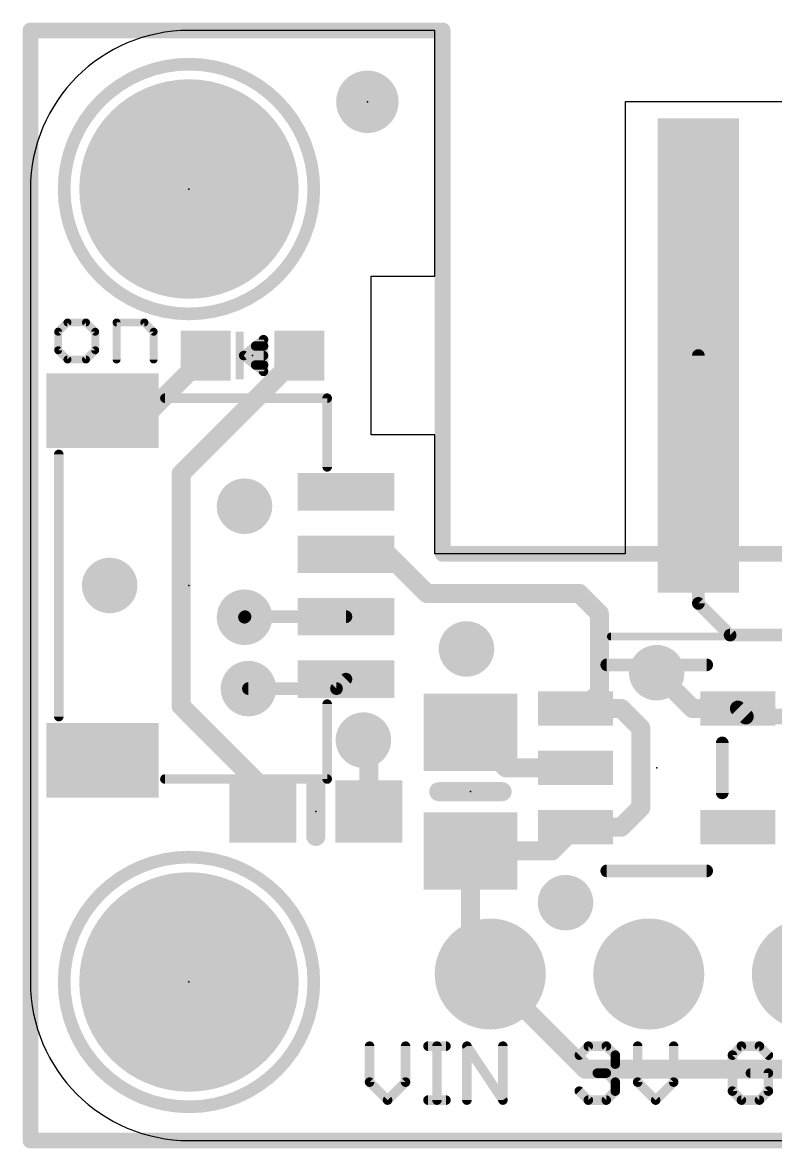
# Model space of a CAD drawing. Extents: x -12.8 to 12.8, y -12.7 to 5.3.
# Drawn here: x -12.83 to -0.76, y -12.7 to 5.33 of the extents above; entities that cross this region are included whole.
import ezdxf

# ---------------------------------------------------------------- set-up
doc = ezdxf.new("R2010")
doc.units = 0
for name, color, linetype in [('1', 12, 'CONTINUOUS'), ('17', 110, 'CONTINUOUS'), ('18', 110, 'CONTINUOUS'), ('20', 53, 'CONTINUOUS'), ('21', 40, 'CONTINUOUS'), ('23', 40, 'CONTINUOUS')]:
    doc.layers.add(name, color=color, linetype=linetype)

# ---------------------------------------------------------------- blocks, each defined once
blk = doc.blocks.new('RECT')
blk.add_solid([(-0.5, -0.5), (0.5, -0.5), (-0.5, 0.5), (0.5, 0.5)])
blk = doc.blocks.new('PIE')
at = {"const_width": 0.5}
blk.add_lwpolyline([(0, -0.25, 1), (0, 0.25, 1), (0, -0.25)], format="xyb", dxfattribs=at)
blk = doc.blocks.new('ROUNDP')
at = {"const_width": 0.5}
blk.add_lwpolyline([(0, -0.25, 1), (0, 0.25, 1), (0, -0.25)], format="xyb", dxfattribs=at)
blk = doc.blocks.new('ROUNDV')
at = {"const_width": 0.5}
blk.add_lwpolyline([(0, -0.25, 1), (0, 0.25, 1), (0, -0.25)], format="xyb", dxfattribs=at)

msp = doc.modelspace()

# ---------------------------------------------------------------- linework, layer by layer
at = {"layer": '1'}
for points, const_width in [([(-12.7, 5.207), (-6.096, 5.207)], 0.254), ([(-12.7, -12.573), (-12.7, 5.207)], 0.254), ([(-6.096, 5.207), (-6.096, -3.175)], 0.254), ([(-9.894, 0), (-10.777, -0.883)], 0.3048), ([(-8.394, 0), (-10.287, -1.893)], 0.3048), ([(-2, 0), (-2, -3.969)], 0.2032), ([(-10.777, -0.883), (-11.546, -0.883)], 0.3048), ([(-10.287, -1.893), (-10.287, -5.6121)], 0.3048), ([(-7.646, -3.183), (-6.977, -3.183)], 0.3048), ([(-6.977, -3.183), (-6.35, -3.81)], 0.3048), ([(-6.096, -3.175), (6.096, -3.175)], 0.254), ([(-6.35, -3.81), (-3.9081, -3.81)], 0.3048), ([(-3.9081, -3.81), (-3.5861, -4.132)], 0.3048), ([(-2, -3.969), (-1.4917, -4.4773)], 0.2032), ([(-9.263, -4.183), (-9.271, -4.191)], 0.2032), ([(-7.646, -4.183), (-9.263, -4.183)], 0.2032), ([(-3.5861, -4.132), (-3.5861, -5.4)], 0.3048), ([(-0.3175, -4.4773), (-1.4917, -4.4773)], 0.2032), ([(-2.667, -5.08), (-2.093, -5.654)], 0.3048), ([(-7.646, -5.183), (-7.797, -5.334)], 0.2032), ([(-7.797, -5.334), (-9.2075, -5.334)], 0.2032), ([(-3.5861, -5.4), (-3.8401, -5.654)], 0.3048), ([(-8.978, -6.9211), (-10.287, -5.6121)], 0.3048), ([(-3.9671, -5.654), (-3.236, -5.654)], 0.3048), ([(-3.8401, -5.654), (-3.9671, -5.654)], 0.3048), ([(-3.236, -5.654), (-2.921, -5.969)], 0.3048), ([(-2.093, -5.654), (-1.3669, -5.654)], 0.3048), ([(-1.3669, -5.654), (-1.2399, -5.781)], 0.254), ([(-1.2399, -5.781), (0.254, -5.781)], 0.254), ([(-5.0825, -6.604), (-5.6515, -6.035)], 0.3048), ([(-2.921, -5.969), (-2.921, -7.239)], 0.3048), ([(-7.278, -6.2475), (-7.366, -6.1595)], 0.3048), ([(-7.278, -7.3025), (-7.278, -6.2475)], 0.3048), ([(-3.9671, -6.604), (-5.0825, -6.604)], 0.3048), ([(-8.978, -6.9211), (-8.978, -7.3025)], 0.3048), ([(-2.921, -7.239), (-3.236, -7.554)], 0.3048), ([(-4.3481, -7.935), (-3.9671, -7.554)], 0.3048), ([(-3.236, -7.554), (-3.9671, -7.554)], 0.3048), ([(-4.3481, -7.935), (-5.6515, -7.935)], 0.3048), ([(-5.6515, -9.5885), (-5.6515, -7.935)], 0.3048), ([(-5.334, -9.906), (-5.6515, -9.5885)], 0.3048), ([(-3.81, -11.43), (-5.334, -9.906)], 0.3048), ([(3.1634, -11.43), (-3.81, -11.43)], 0.3048), ([(12.7, -12.573), (-12.7, -12.573)], 0.254)]:
    msp.add_lwpolyline(points, dxfattribs=dict(at, const_width=const_width))
for points, const_width in [([(-12.7, 5.2705, 1), (-12.7, 5.1435)], 0.127), ([(-12.6365, 5.207, 1), (-12.7635, 5.207)], 0.127), ([(-6.0325, 5.207, 1), (-6.1595, 5.207)], 0.127), ([(-6.096, 5.1435, 1), (-6.096, 5.2705)], 0.127), ([(-9.8401, -0.0539, 1), (-9.9479, 0.0539)], 0.1524), ([(-8.3401, -0.0539, 1), (-8.4479, 0.0539)], 0.1524), ([(-1.9492, 0, 1), (-2.0508, 0)], 0.1016), ([(-11.546, -0.8068, 1), (-11.546, -0.9592)], 0.1524), ([(-10.8309, -0.8291, 1), (-10.7231, -0.9369)], 0.1524), ([(-10.777, -0.9592, 1), (-10.777, -0.8068)], 0.1524), ([(-10.2108, -1.893, 1), (-10.3632, -1.893)], 0.1524), ([(-10.3409, -1.8391, 1), (-10.2331, -1.9469)], 0.1524), ([(-7.646, -3.1068, 1), (-7.646, -3.2592)], 0.1524), ([(-6.9231, -3.1291, 1), (-7.0309, -3.2369)], 0.1524), ([(-6.977, -3.2592, 1), (-6.977, -3.1068)], 0.1524), ([(-6.096, -3.1115, 1), (-6.096, -3.2385)], 0.127), ([(-6.1595, -3.175, 1), (-6.0325, -3.175)], 0.127), ([(-6.35, -3.7338, 1), (-6.35, -3.8862)], 0.1524), ([(-6.4039, -3.8639, 1), (-6.2961, -3.7561)], 0.1524), ([(-3.8542, -3.7561, 1), (-3.962, -3.8639)], 0.1524), ([(-3.9081, -3.8862, 1), (-3.9081, -3.7338)], 0.1524), ([(-1.9641, -3.9331, 1), (-2.0359, -4.0049)], 0.1016), ([(-2.0508, -3.969, 1), (-1.9492, -3.969)], 0.1016), ([(-9.3069, -4.1551, 1), (-9.2351, -4.2269)], 0.1016), ([(-9.263, -4.1322, 1), (-9.263, -4.2338)], 0.1016), ([(-9.2271, -4.2189, 1), (-9.2989, -4.1471)], 0.1016), ([(-7.646, -4.2338, 1), (-7.646, -4.1322)], 0.1016), ([(-3.5099, -4.132, 1), (-3.6623, -4.132)], 0.1524), ([(-3.64, -4.1859, 1), (-3.5322, -4.0781)], 0.1524), ([(-1.4917, -4.4265, 1), (-1.4917, -4.5281)], 0.1016), ([(-1.5276, -4.5132, 1), (-1.4558, -4.4414)], 0.1016), ([(-2.6131, -5.0261, 1), (-2.7209, -5.1339)], 0.1524), ([(-7.6101, -5.2189, 1), (-7.6819, -5.1471)], 0.1016), ([(-9.2075, -5.2832, 1), (-9.2075, -5.3848)], 0.1016), ([(-7.8329, -5.2981, 1), (-7.7611, -5.3699)], 0.1016), ([(-7.797, -5.3848, 1), (-7.797, -5.2832)], 0.1016), ([(-3.6623, -5.4, 1), (-3.5099, -5.4)], 0.1524), ([(-3.5322, -5.4539, 1), (-3.64, -5.3461)], 0.1524), ([(-10.2331, -5.5582, 1), (-10.3409, -5.666)], 0.1524), ([(-10.3632, -5.6121, 1), (-10.2108, -5.6121)], 0.1524), ([(-3.9671, -5.5778, 1), (-3.9671, -5.7302)], 0.1524), ([(-3.9671, -5.5778, 1), (-3.9671, -5.7302)], 0.1524), ([(-3.894, -5.6001, 1), (-3.7862, -5.7079)], 0.1524), ([(-3.8401, -5.7302, 1), (-3.8401, -5.5778)], 0.1524), ([(-3.1821, -5.6001, 1), (-3.2899, -5.7079)], 0.1524), ([(-3.236, -5.7302, 1), (-3.236, -5.5778)], 0.1524), ([(-2.093, -5.5778, 1), (-2.093, -5.7302)], 0.1524), ([(-2.1469, -5.7079, 1), (-2.0391, -5.6001)], 0.1524), ([(-1.322, -5.6091, 1), (-1.4118, -5.6989)], 0.127), ([(-1.3669, -5.7302, 1), (-1.3669, -5.5778)], 0.1524), ([(-1.2399, -5.7175, 1), (-1.2399, -5.8445)], 0.127), ([(-1.2848, -5.8259, 1), (-1.195, -5.7361)], 0.127), ([(-5.5976, -5.9811, 1), (-5.7054, -6.0889)], 0.1524), ([(-2.8448, -5.969, 1), (-2.9972, -5.969)], 0.1524), ([(-2.9749, -6.0229, 1), (-2.8671, -5.9151)], 0.1524), ([(-7.3121, -6.1056, 1), (-7.4199, -6.2134)], 0.1524), ([(-7.2018, -6.2475, 1), (-7.3542, -6.2475)], 0.1524), ([(-7.3319, -6.3014, 1), (-7.2241, -6.1936)], 0.1524), ([(-5.0825, -6.5278, 1), (-5.0825, -6.6802)], 0.1524), ([(-5.1364, -6.6579, 1), (-5.0286, -6.5501)], 0.1524), ([(-3.9671, -6.6802, 1), (-3.9671, -6.5278)], 0.1524), ([(-8.9018, -6.9211, 1), (-9.0542, -6.9211)], 0.1524), ([(-9.0319, -6.975, 1), (-8.9241, -6.8672)], 0.1524), ([(-2.9972, -7.239, 1), (-2.8448, -7.239)], 0.1524), ([(-2.8671, -7.2929, 1), (-2.9749, -7.1851)], 0.1524), ([(-9.0542, -7.3025, 1), (-8.9018, -7.3025)], 0.1524), ([(-7.3542, -7.3025, 1), (-7.2018, -7.3025)], 0.1524), ([(-3.9671, -7.4778, 1), (-3.9671, -7.6302)], 0.1524), ([(-3.9132, -7.6079, 1), (-4.021, -7.5001)], 0.1524), ([(-3.2899, -7.5001, 1), (-3.1821, -7.6079)], 0.1524), ([(-3.236, -7.6302, 1), (-3.236, -7.4778)], 0.1524), ([(-5.6515, -7.8588, 1), (-5.6515, -8.0112)], 0.1524), ([(-5.5753, -7.935, 1), (-5.7277, -7.935)], 0.1524), ([(-4.402, -7.8811, 1), (-4.2942, -7.9889)], 0.1524), ([(-4.3481, -8.0112, 1), (-4.3481, -7.8588)], 0.1524), ([(-5.5976, -9.5346, 1), (-5.7054, -9.6424)], 0.1524), ([(-5.7277, -9.5885, 1), (-5.5753, -9.5885)], 0.1524), ([(-5.2801, -9.8521, 1), (-5.3879, -9.9599)], 0.1524), ([(-5.3879, -9.9599, 1), (-5.2801, -9.8521)], 0.1524), ([(-3.81, -11.3538, 1), (-3.81, -11.5062)], 0.1524), ([(-3.8639, -11.4839, 1), (-3.7561, -11.3761)], 0.1524), ([(-12.7, -12.5095, 1), (-12.7, -12.6365)], 0.127), ([(-12.7635, -12.573, 1), (-12.6365, -12.573)], 0.127)]:
    msp.add_lwpolyline(points, format="xyb", dxfattribs=dict(at, const_width=const_width))
at = {"layer": '20'}
for p, q in [((-6.223, 5.207), (-10.16, 5.207)), ((-6.223, 1.27), (-6.223, 5.207)), ((3.175, 4.064), (-3.175, 4.064)), ((-3.175, 4.064), (-3.175, -3.175)), ((-12.7, 2.667), (-12.7, -10.033)), ((-7.239, -1.27), (-7.239, 1.27)), ((-7.239, 1.27), (-6.223, 1.27)), ((-6.223, -1.27), (-7.239, -1.27)), ((-6.223, -3.175), (-6.223, -1.27)), ((-3.175, -3.175), (-6.223, -3.175)), ((-10.16, -12.573), (10.16, -12.573))]:
    msp.add_line(p, q, dxfattribs=at)
for centre, start, end in [((-10.16, 2.667), 90, 180), ((-10.16, -10.033), 180, 270)]:
    msp.add_arc(centre, 2.54, start, end, dxfattribs=at)
at = {"layer": '21'}
for points, const_width in [([(-10.16, 0.667, 1), (-10.16, 4.667, 1), (-10.16, 0.667)], 0.2032), ([(-12.1072, 0.5614, 1), (-12.1072, 0.4979)], 0.0635), ([(-12.0848, 0.5072, 1), (-12.1297, 0.5521)], 0.0635), ([(-11.7882, 0.5521, 1), (-11.8331, 0.5072)], 0.0635), ([(-11.8106, 0.4979, 1), (-11.8106, 0.5614)], 0.0635), ([(-11.32, 0.5614, 1), (-11.32, 0.4979)], 0.0635), ([(-11.2882, 0.5297, 1), (-11.3517, 0.5297)], 0.0635), ([(-10.8527, 0.5521, 1), (-10.8976, 0.5072)], 0.0635), ([(-10.8751, 0.4979, 1), (-10.8751, 0.5614)], 0.0635), ([(-12.2238, 0.3814, 1), (-12.2873, 0.3814)], 0.0635), ([(-12.278, 0.4038, 1), (-12.233, 0.3589)], 0.0635), ([(-11.6306, 0.3814, 1), (-11.6941, 0.3814)], 0.0635), ([(-11.6848, 0.3589, 1), (-11.6399, 0.4038)], 0.0635), ([(-10.6951, 0.3814, 1), (-10.7586, 0.3814)], 0.0635), ([(-10.7493, 0.3589, 1), (-10.7044, 0.4038)], 0.0635), ([(-9.0932, 0.1905, 1), (-9.0932, 0.1143)], 0.0762), ([(-8.9281, 0.254, 1), (-9.0043, 0.254)], 0.0762), ([(-8.9424, 0.2242, 1), (-8.99, 0.2838)], 0.0762), ([(-8.9662, 0.1143, 1), (-8.9662, 0.1905)], 0.0762), ([(-12.233, 0.1072, 1), (-12.278, 0.0623)], 0.0635), ([(-12.2873, 0.0848, 1), (-12.2238, 0.0848)], 0.0635), ([(-11.6941, 0.0848, 1), (-11.6306, 0.0848)], 0.0635), ([(-11.6399, 0.0623, 1), (-11.6848, 0.1072)], 0.0635), ([(-9.2599, 0.0298, 1), (-9.3075, -0.0298)], 0.0762), ([(-9.2837, 0.0381, 1), (-9.2837, -0.0381)], 0.0762), ([(-9.3075, 0.0298, 1), (-9.2599, -0.0298)], 0.0762), ([(-8.9662, -0.0381, 1), (-8.9662, 0.0381)], 0.0762), ([(-12.1072, -0.0318, 1), (-12.1072, -0.0953)], 0.0635), ([(-12.1297, -0.086, 1), (-12.0848, -0.041)], 0.0635), ([(-11.8331, -0.041, 1), (-11.7882, -0.086)], 0.0635), ([(-11.8106, -0.0953, 1), (-11.8106, -0.0318)], 0.0635), ([(-11.3517, -0.0635, 1), (-11.2882, -0.0635)], 0.0635), ([(-10.7586, -0.0635, 1), (-10.6951, -0.0635)], 0.0635), ([(-9.0932, -0.1143, 1), (-9.0932, -0.1905)], 0.0762), ([(-8.9662, -0.1905, 1), (-8.9662, -0.1143)], 0.0762), ([(-9.0043, -0.254, 1), (-8.9281, -0.254)], 0.0762), ([(-8.99, -0.2838, 1), (-8.9424, -0.2242)], 0.0762), ([(-10.546, -0.6449, 1), (-10.546, -0.7211)], 0.0762), ([(-7.9079, -0.683, 1), (-7.9841, -0.683)], 0.0762), ([(-7.946, -0.7211, 1), (-7.946, -0.6449)], 0.0762), ([(-12.2079, -1.583, 1), (-12.2841, -1.583)], 0.0762), ([(-7.9841, -1.783, 1), (-7.9079, -1.783)], 0.0762), ([(-3.4, -4.4683, 1), (-3.4, -4.5317)], 0.0635), ([(-3.467, -4.9032, 1), (-3.467, -5.0048)], 0.1016), ([(-1.867, -5.0048, 1), (-1.867, -4.9032)], 0.1016), ([(-7.9079, -5.583, 1), (-7.9841, -5.583)], 0.0762), ([(-12.2841, -5.783, 1), (-12.2079, -5.783)], 0.0762), ([(-1.5662, -6.204, 1), (-1.6678, -6.204)], 0.1016), ([(-10.546, -6.7449, 1), (-10.546, -6.8211)], 0.0762), ([(-8.0518, -6.9025, 1), (-8.2042, -6.9025)], 0.1524), ([(-7.9841, -6.783, 1), (-7.9079, -6.783)], 0.0762), ([(-7.946, -6.8211, 1), (-7.946, -6.7449)], 0.0762), ([(-6.1595, -6.9088, 1), (-6.1595, -7.0612)], 0.1524), ([(-5.1435, -7.0612, 1), (-5.1435, -6.9088)], 0.1524), ([(-1.6678, -7.004, 1), (-1.5662, -7.004)], 0.1016), ([(-8.2042, -7.7025, 1), (-8.0518, -7.7025)], 0.1524), ([(-10.16, -12.033, 1), (-10.16, -8.033, 1), (-10.16, -12.033)], 0.2032), ([(-3.467, -8.2032, 1), (-3.467, -8.3048)], 0.1016), ([(-1.867, -8.3048, 1), (-1.867, -8.2032)], 0.1016), ([(-7.2291, -11.061, 1), (-7.3053, -11.061)], 0.0762), ([(-6.6528, -11.061, 1), (-6.729, -11.061)], 0.0762), ([(-6.3316, -11.0229, 1), (-6.3316, -11.0991)], 0.0762), ([(-6.1495, -11.061, 1), (-6.2257, -11.061)], 0.0762), ([(-6.0435, -11.0991, 1), (-6.0435, -11.0229)], 0.0762), ([(-5.6763, -11.0398, 1), (-5.7397, -11.0821)], 0.0762), ([(-5.6699, -11.061, 1), (-5.7461, -11.061)], 0.0762), ([(-5.0936, -11.061, 1), (-5.1698, -11.061)], 0.0762), ([(-3.7633, -11.0229, 1), (-3.7633, -11.0991)], 0.0762), ([(-3.7363, -11.0879, 1), (-3.7902, -11.034)], 0.0762), ([(-3.4482, -11.034, 1), (-3.5021, -11.0879)], 0.0762), ([(-3.4752, -11.0991, 1), (-3.4752, -11.0229)], 0.0762), ([(-2.9337, -11.061, 1), (-3.0099, -11.061)], 0.0762), ([(-2.3575, -11.061, 1), (-2.4337, -11.061)], 0.0762), ([(-1.31, -11.0229, 1), (-1.31, -11.0991)], 0.0762), ([(-1.2831, -11.0879, 1), (-1.337, -11.034)], 0.0762), ([(-0.995, -11.034, 1), (-1.0489, -11.0879)], 0.0762), ([(-1.0219, -11.0991, 1), (-1.0219, -11.0229)], 0.0762), ([(-3.9343, -11.1781, 1), (-3.8804, -11.232)], 0.0762), ([(-3.293, -11.205, 1), (-3.3692, -11.205)], 0.0762), ([(-3.358, -11.232, 1), (-3.3042, -11.1781)], 0.0762), ([(-1.416, -11.205, 1), (-1.4922, -11.205)], 0.0762), ([(-1.481, -11.1781, 1), (-1.4271, -11.232)], 0.0762), ([(-0.9048, -11.232, 1), (-0.8509, -11.1781)], 0.0762), ([(-3.3692, -11.3491, 1), (-3.293, -11.3491)], 0.0762), ([(-3.3042, -11.376, 1), (-3.358, -11.3221)], 0.0762), ([(-3.6192, -11.455, 1), (-3.6192, -11.5312)], 0.0762), ([(-3.4482, -11.4662, 1), (-3.5021, -11.5201)], 0.0762), ([(-3.5021, -11.4662, 1), (-3.4482, -11.5201)], 0.0762), ([(-3.4752, -11.5312, 1), (-3.4752, -11.455)], 0.0762), ([(-1.166, -11.455, 1), (-1.166, -11.5312)], 0.0762), ([(-0.8398, -11.4931, 1), (-0.916, -11.4931)], 0.0762), ([(-0.8779, -11.5312, 1), (-0.8779, -11.455)], 0.0762), ([(-7.2402, -11.6102, 1), (-7.2941, -11.6641)], 0.0762), ([(-7.3053, -11.6372, 1), (-7.2291, -11.6372)], 0.0762), ([(-6.729, -11.6372, 1), (-6.6528, -11.6372)], 0.0762), ([(-6.664, -11.6641, 1), (-6.7179, -11.6102)], 0.0762), ([(-3.8804, -11.7543, 1), (-3.9343, -11.8082)], 0.0762), ([(-3.293, -11.6372, 1), (-3.3692, -11.6372)], 0.0762), ([(-3.358, -11.6641, 1), (-3.3042, -11.6102)], 0.0762), ([(-3.3042, -11.8082, 1), (-3.358, -11.7543)], 0.0762), ([(-2.9449, -11.6102, 1), (-2.9987, -11.6641)], 0.0762), ([(-3.0099, -11.6372, 1), (-2.9337, -11.6372)], 0.0762), ([(-2.4337, -11.6372, 1), (-2.3575, -11.6372)], 0.0762), ([(-2.3686, -11.6641, 1), (-2.4225, -11.6102)], 0.0762), ([(-1.4271, -11.7543, 1), (-1.481, -11.8082)], 0.0762), ([(-0.8509, -11.8082, 1), (-0.9048, -11.7543)], 0.0762), ([(-7.006, -11.8984, 1), (-6.9521, -11.9522)], 0.0762), ([(-7.006, -11.9522, 1), (-6.9521, -11.8984)], 0.0762), ([(-6.3316, -11.8872, 1), (-6.3316, -11.9634)], 0.0762), ([(-6.2257, -11.9253, 1), (-6.1495, -11.9253)], 0.0762), ([(-6.0435, -11.9634, 1), (-6.0435, -11.8872)], 0.0762), ([(-5.7461, -11.9253, 1), (-5.6699, -11.9253)], 0.0762), ([(-5.1698, -11.9253, 1), (-5.0936, -11.9253)], 0.0762), ([(-5.1634, -11.9464, 1), (-5.1, -11.9042)], 0.0762), ([(-3.7633, -11.8872, 1), (-3.7633, -11.9634)], 0.0762), ([(-3.7902, -11.9522, 1), (-3.7363, -11.8984)], 0.0762), ([(-3.5021, -11.8984, 1), (-3.4482, -11.9522)], 0.0762), ([(-3.4752, -11.9634, 1), (-3.4752, -11.8872)], 0.0762), ([(-3.3692, -11.7812, 1), (-3.293, -11.7812)], 0.0762), ([(-2.7106, -11.8984, 1), (-2.6567, -11.9522)], 0.0762), ([(-2.7106, -11.9522, 1), (-2.6567, -11.8984)], 0.0762), ([(-1.4922, -11.7812, 1), (-1.416, -11.7812)], 0.0762), ([(-1.31, -11.8872, 1), (-1.31, -11.9634)], 0.0762), ([(-1.337, -11.9522, 1), (-1.2831, -11.8984)], 0.0762), ([(-1.0489, -11.8984, 1), (-0.995, -11.9522)], 0.0762), ([(-1.0219, -11.9634, 1), (-1.0219, -11.8872)], 0.0762), ([(-0.916, -11.7812, 1), (-0.8398, -11.7812)], 0.0762)]:
    msp.add_lwpolyline(points, format="xyb", dxfattribs=dict(at, const_width=const_width))
for points, const_width in [([(-12.1072, 0.5297), (-12.2555, 0.3814)], 0.127), ([(-11.8106, 0.5297), (-12.1072, 0.5297)], 0.127), ([(-11.6623, 0.3814), (-11.8106, 0.5297)], 0.127), ([(-11.32, -0.0635), (-11.32, 0.5297)], 0.127), ([(-11.32, 0.5297), (-10.8751, 0.5297)], 0.127), ([(-10.8751, 0.5297), (-10.7268, 0.3814)], 0.127), ([(-12.2555, 0.3814), (-12.2555, 0.0848)], 0.127), ([(-11.6623, 0.0848), (-11.6623, 0.3814)], 0.127), ([(-10.7268, 0.3814), (-10.7268, -0.0635)], 0.127), ([(-8.9662, 0.254), (-9.2837, 0)], 0.1524), ([(-9.0932, 0.1524), (-8.9662, 0.1524)], 0.1524), ([(-8.9662, -0.254), (-8.9662, 0.254)], 0.1524), ([(-12.2555, 0.0848), (-12.1072, -0.0635)], 0.127), ([(-12.1072, -0.0635), (-11.8106, -0.0635)], 0.127), ([(-11.8106, -0.0635), (-11.6623, 0.0848)], 0.127), ([(-9.2837, 0), (-8.9662, -0.254)], 0.1524), ([(-9.2837, 0), (-8.9662, 0)], 0.1524), ([(-9.0932, -0.1524), (-8.9662, -0.1524)], 0.1524), ([(-10.546, -0.683), (-7.946, -0.683)], 0.1524), ([(-7.946, -0.683), (-7.946, -1.783)], 0.1524), ([(-12.246, -1.583), (-12.246, -5.783)], 0.1524), ([(-3.4, -4.5), (3.4, -4.5)], 0.127), ([(-1.867, -4.954), (-3.467, -4.954)], 0.2032), ([(-7.946, -5.583), (-7.946, -6.783)], 0.1524), ([(-1.617, -6.204), (-1.617, -7.004)], 0.2032), ([(-7.946, -6.783), (-10.546, -6.783)], 0.1524), ([(-8.128, -7.7025), (-8.128, -6.9025)], 0.3048), ([(-6.1595, -6.985), (-5.1435, -6.985)], 0.3048), ([(-1.867, -8.254), (-3.467, -8.254)], 0.2032), ([(-7.2672, -11.061), (-7.2672, -11.6372)], 0.1524), ([(-6.6909, -11.6372), (-6.6909, -11.061)], 0.1524), ([(-6.3316, -11.061), (-6.0435, -11.061)], 0.1524), ([(-6.1876, -11.9253), (-6.1876, -11.061)], 0.1524), ([(-5.708, -11.9253), (-5.708, -11.061)], 0.1524), ([(-5.708, -11.061), (-5.1317, -11.9253)], 0.1524), ([(-5.1317, -11.9253), (-5.1317, -11.061)], 0.1524), ([(-3.9073, -11.205), (-3.7633, -11.061)], 0.1524), ([(-3.7633, -11.061), (-3.4752, -11.061)], 0.1524), ([(-3.4752, -11.061), (-3.3311, -11.205)], 0.1524), ([(-2.9718, -11.061), (-2.9718, -11.6372)], 0.1524), ([(-2.3956, -11.6372), (-2.3956, -11.061)], 0.1524), ([(-1.31, -11.061), (-1.4541, -11.205)], 0.1524), ([(-1.0219, -11.061), (-1.31, -11.061)], 0.1524), ([(-0.8779, -11.205), (-1.0219, -11.061)], 0.1524), ([(-3.3311, -11.205), (-3.3311, -11.3491)], 0.1524), ([(-1.4541, -11.205), (-1.4541, -11.7812)], 0.1524), ([(-3.3311, -11.3491), (-3.4752, -11.4931)], 0.1524), ([(-3.4752, -11.4931), (-3.6192, -11.4931)], 0.1524), ([(-3.4752, -11.4931), (-3.3311, -11.6372)], 0.1524), ([(-0.8779, -11.4931), (-1.166, -11.4931)], 0.1524), ([(-0.8779, -11.7812), (-0.8779, -11.4931)], 0.1524), ([(-7.2672, -11.6372), (-6.979, -11.9253)], 0.1524), ([(-6.979, -11.9253), (-6.6909, -11.6372)], 0.1524), ([(-3.7633, -11.9253), (-3.9073, -11.7812)], 0.1524), ([(-3.3311, -11.7812), (-3.4752, -11.9253)], 0.1524), ([(-3.3311, -11.6372), (-3.3311, -11.7812)], 0.1524), ([(-2.9718, -11.6372), (-2.6837, -11.9253)], 0.1524), ([(-2.6837, -11.9253), (-2.3956, -11.6372)], 0.1524), ([(-1.4541, -11.7812), (-1.31, -11.9253)], 0.1524), ([(-1.0219, -11.9253), (-0.8779, -11.7812)], 0.1524), ([(-6.3316, -11.9253), (-6.0435, -11.9253)], 0.1524), ([(-3.4752, -11.9253), (-3.7633, -11.9253)], 0.1524), ([(-1.31, -11.9253), (-1.0219, -11.9253)], 0.1524)]:
    msp.add_lwpolyline(points, dxfattribs=dict(at, const_width=const_width))
at = {"layer": '23'}
for p in [(-7.3025, 4.064), (-10.16, 2.667), (-9.144, 0), (-10.16, -3.683), (-2.667, -6.604), (-5.6515, -6.985), (-8.128, -7.3025), (-10.16, -10.033)]:
    msp.add_point(p, dxfattribs=at)

# ---------------------------------------------------------------- block references
at = {"layer": '1'}
msp.add_blockref('PIE', (-7.3025, 4.064), dxfattribs=at)
for p, xscale, yscale, rotation in [((-2, 0), 7.6, 1.3, 270), ((-9.894, 0), 0.8, 0.8, 90), ((-8.394, 0), 0.8, 0.8, 90), ((-3.9671, -5.654), 0.55, 1.2, 270), ((-1.3669, -5.654), 0.55, 1.2, 270), ((-5.6515, -6.035), 1.24, 1.5, 90), ((-3.9671, -6.604), 0.55, 1.2, 270), ((-5.6515, -7.935), 1.24, 1.5, 90), ((-3.9671, -7.554), 0.55, 1.2, 270), ((-1.3669, -7.554), 0.55, 1.2, 270)]:
    msp.add_blockref('RECT', p, dxfattribs=dict(at, xscale=xscale, yscale=yscale, rotation=rotation))
for p, xscale, yscale in [((-11.546, -0.883), 1.8, 1.2), ((-7.646, -2.183), 1.55, 0.6), ((-7.646, -3.183), 1.55, 0.6), ((-7.646, -4.183), 1.55, 0.6), ((-7.646, -5.183), 1.55, 0.6), ((-11.546, -6.483), 1.8, 1.2)]:
    msp.add_blockref('RECT', p, dxfattribs=dict(at, xscale=xscale, yscale=yscale))
at = {"layer": '1', "xscale": 1.075, "rotation": 180}
for p in [(-8.978, -7.3025), (-7.278, -7.3025)]:
    msp.add_blockref('RECT', p, dxfattribs=at)
at = {"layer": '17', "xscale": 3.516, "yscale": 3.516}
for p in [(-10.16, 2.667), (-10.16, -10.033)]:
    msp.add_blockref('ROUNDP', p, dxfattribs=at)
at = {"layer": '17', "xscale": 1.778, "yscale": 1.778, "rotation": 90}
for p in [(-5.334, -9.906), (-2.794, -9.906), (-0.254, -9.906)]:
    msp.add_blockref('ROUNDP', p, dxfattribs=at)
at = {"layer": '18', "xscale": 0.889, "yscale": 0.889}
for p in [(-9.271, -2.413), (-9.271, -2.413), (-11.43, -3.683), (-11.43, -3.683), (-9.271, -4.191), (-9.271, -4.191), (-5.715, -4.699), (-5.715, -4.699), (-2.667, -5.08), (-2.667, -5.08), (-9.2075, -5.334), (-9.2075, -5.334), (-7.366, -6.1595), (-7.366, -6.1595), (-4.1275, -8.763), (-4.1275, -8.763)]:
    msp.add_blockref('ROUNDV', p, dxfattribs=at)
at = {"layer": '21', "xscale": 0.762, "yscale": 0.127, "rotation": 90}
msp.add_blockref('RECT', (-9.3472, 0), dxfattribs=at)

doc.saveas('drawing.dxf')
